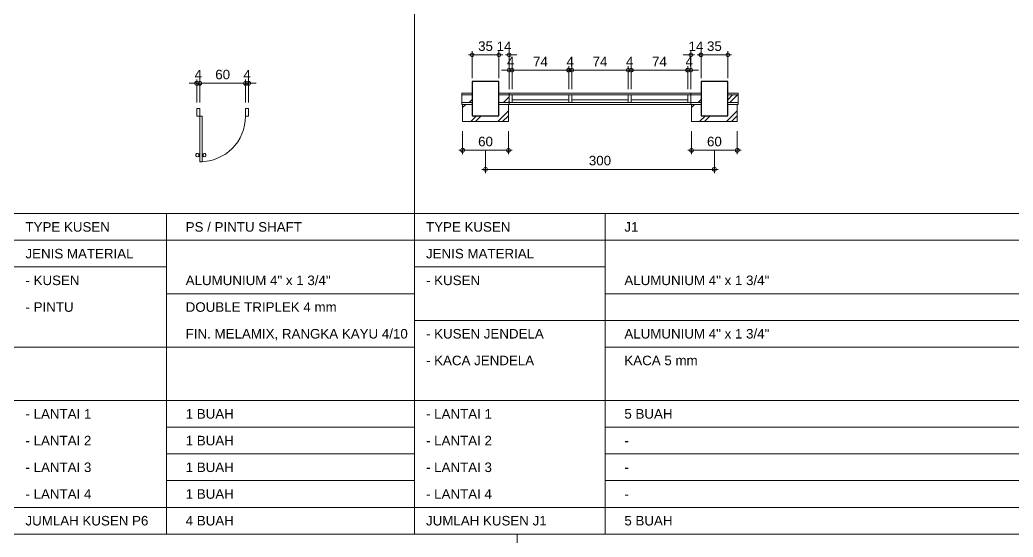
# Model space of a CAD drawing. Header units: millimetres. Extents: x -11 to 1625, y -267 to 180.
# Drawn here: x 1011.34 to 1037.38, y -74.72 to -61.16 of the extents above; entities that cross this region are included whole.
import ezdxf

# ---------------------------------------------------------------- set-up
doc = ezdxf.new("R2010")
doc.units = ezdxf.units.MM
for name, color, linetype, lineweight in [('ars', 11, 'Continuous', 5), ('dinding', 5, 'Continuous', 15), ('KOLOM', 1, 'Continuous', 30), ('kus', 63, 'Continuous', 15), ('lan', 7, 'Continuous', 15), ('not', 7, 'Continuous', 20), ('u', 6, 'Continuous', 20)]:
    doc.layers.add(name, color=color, linetype=linetype, lineweight=lineweight)
doc.styles.get("Standard").update_dxf_attribs({"font": 'ARIALUNI.TTF'})
doc.dimstyles.new('SK 50', dxfattribs={"dimtxt": 0.25, "dimasz": 0.1, "dimexe": 0, "dimexo": 0, "dimgap": 0.1, "dimtad": 1, "dimdec": 0, "dimlfac": 50, "dimzin": 12, "dimdsep": 46, "dimtxsty": 'Standard', "dimblk": 'BULAT', "dimcen": 0.1, "dimclrd": 256, "dimclre": 256, "dimclrt": 256, "dimadec": 0, "dimazin": 3, "dimtfac": 1, "dimtdec": 0, "dimtofl": 0, "dimtmove": 0, "dimatfit": 3, "dimldrblk": 'BULAT', "dimfxl": 0, "dimtolj": 1, "dimtzin": 0, "dimlwd": -1, "dimlwe": -1, "dimarcsym": 0})
pattern_1 = [(45, (1020.41024, -66.3791), (-0.353553, 0.353553), []), (45, (1020.53524, -66.3791), (-0.353553, 0.353553), [])]

# ---------------------------------------------------------------- blocks, each defined once
blk = doc.blocks.new('BULAT')
for p, q in [((-1, 0), (1, 0)), ((0, -1), (0, 1))]:
    blk.add_line(p, q)
blk.add_circle((0, 0), 0.5)
blk = doc.blocks.new('*D1778')
at = {"layer": 'Defpoints', "color": 0, "ltscale": 0.15}
for p in [(1025.726, -62.479), (1024.246, -62.979), (1025.726, -62.979)]:
    blk.add_point(p, dxfattribs=at)
at = {"layer": 'u', "ltscale": 0.15}
for p, q in [((1024.246, -62.979), (1024.246, -62.479)), ((1024.346, -62.479), (1025.626, -62.479)), ((1025.726, -62.979), (1025.726, -62.479))]:
    blk.add_line(p, q, dxfattribs=at)
at = {"layer": 'u', "ltscale": 0.15, "xscale": 0.1, "yscale": 0.1, "zscale": 0.1, "rotation": 180}
blk.add_blockref('BULAT', (1024.246, -62.479), dxfattribs=at)
at = {"layer": 'u', "ltscale": 0.15, "xscale": 0.1, "yscale": 0.1, "zscale": 0.1}
blk.add_blockref('BULAT', (1025.726, -62.479), dxfattribs=at)
at = {"layer": 'u', "ltscale": 0.15, "insert": (1024.986, -62.254), "char_height": 0.25, "attachment_point": 5}
blk.add_mtext('\\A1;74', dxfattribs=at)
blk = doc.blocks.new('*D1779')
at = {"layer": 'Defpoints', "color": 0, "ltscale": 0.15}
for p in [(1024.246, -62.479), (1024.166, -62.979), (1024.246, -62.979)]:
    blk.add_point(p, dxfattribs=at)
at = {"layer": 'u', "ltscale": 0.15}
for p, q in [((1024.066, -62.479), (1023.966, -62.479)), ((1024.166, -62.979), (1024.166, -62.479)), ((1024.246, -62.979), (1024.246, -62.479)), ((1024.346, -62.479), (1024.446, -62.479))]:
    blk.add_line(p, q, dxfattribs=at)
at = {"layer": 'u', "ltscale": 0.15, "xscale": 0.1, "yscale": 0.1, "zscale": 0.1}
blk.add_blockref('BULAT', (1024.166, -62.479), dxfattribs=at)
at = {"layer": 'u', "ltscale": 0.15, "xscale": 0.1, "yscale": 0.1, "zscale": 0.1, "rotation": 180}
blk.add_blockref('BULAT', (1024.246, -62.479), dxfattribs=at)
at = {"layer": 'u', "ltscale": 0.15, "insert": (1024.206, -62.254), "char_height": 0.25, "attachment_point": 5}
blk.add_mtext('\\A1;4', dxfattribs=at)
blk = doc.blocks.new('*D1780')
at = {"layer": 'Defpoints', "color": 0, "ltscale": 0.15}
for p in [(1025.806, -62.479), (1025.726, -62.979), (1025.806, -62.979)]:
    blk.add_point(p, dxfattribs=at)
at = {"layer": 'u', "ltscale": 0.15}
for p, q in [((1025.626, -62.479), (1025.526, -62.479)), ((1025.726, -62.979), (1025.726, -62.479)), ((1025.806, -62.979), (1025.806, -62.479)), ((1025.906, -62.479), (1026.006, -62.479))]:
    blk.add_line(p, q, dxfattribs=at)
at = {"layer": 'u', "ltscale": 0.15, "xscale": 0.1, "yscale": 0.1, "zscale": 0.1}
blk.add_blockref('BULAT', (1025.726, -62.479), dxfattribs=at)
at = {"layer": 'u', "ltscale": 0.15, "xscale": 0.1, "yscale": 0.1, "zscale": 0.1, "rotation": 180}
blk.add_blockref('BULAT', (1025.806, -62.479), dxfattribs=at)
at = {"layer": 'u', "ltscale": 0.15, "insert": (1025.766, -62.254), "char_height": 0.25, "attachment_point": 5}
blk.add_mtext('\\A1;4', dxfattribs=at)
blk = doc.blocks.new('*D1781')
at = {"layer": 'Defpoints', "color": 0, "ltscale": 0.15}
for p in [(1027.286, -62.479), (1025.806, -62.979), (1027.286, -62.979)]:
    blk.add_point(p, dxfattribs=at)
at = {"layer": 'u', "ltscale": 0.15}
for p, q in [((1025.806, -62.979), (1025.806, -62.479)), ((1025.906, -62.479), (1027.186, -62.479)), ((1027.286, -62.979), (1027.286, -62.479))]:
    blk.add_line(p, q, dxfattribs=at)
at = {"layer": 'u', "ltscale": 0.15, "xscale": 0.1, "yscale": 0.1, "zscale": 0.1, "rotation": 180}
blk.add_blockref('BULAT', (1025.806, -62.479), dxfattribs=at)
at = {"layer": 'u', "ltscale": 0.15, "xscale": 0.1, "yscale": 0.1, "zscale": 0.1}
blk.add_blockref('BULAT', (1027.286, -62.479), dxfattribs=at)
at = {"layer": 'u', "ltscale": 0.15, "insert": (1026.546, -62.254), "char_height": 0.25, "attachment_point": 5}
blk.add_mtext('\\A1;74', dxfattribs=at)
blk = doc.blocks.new('*D1782')
at = {"layer": 'Defpoints', "color": 0, "ltscale": 0.15}
for p in [(1027.366, -62.479), (1027.286, -62.979), (1027.366, -62.979)]:
    blk.add_point(p, dxfattribs=at)
at = {"layer": 'u', "ltscale": 0.15}
for p, q in [((1027.186, -62.479), (1027.086, -62.479)), ((1027.286, -62.979), (1027.286, -62.479)), ((1027.366, -62.979), (1027.366, -62.479)), ((1027.466, -62.479), (1027.566, -62.479))]:
    blk.add_line(p, q, dxfattribs=at)
at = {"layer": 'u', "ltscale": 0.15, "xscale": 0.1, "yscale": 0.1, "zscale": 0.1}
blk.add_blockref('BULAT', (1027.286, -62.479), dxfattribs=at)
at = {"layer": 'u', "ltscale": 0.15, "xscale": 0.1, "yscale": 0.1, "zscale": 0.1, "rotation": 180}
blk.add_blockref('BULAT', (1027.366, -62.479), dxfattribs=at)
at = {"layer": 'u', "ltscale": 0.15, "insert": (1027.326, -62.254), "char_height": 0.25, "attachment_point": 5}
blk.add_mtext('\\A1;4', dxfattribs=at)
blk = doc.blocks.new('*D1783')
at = {"layer": 'Defpoints', "color": 0, "ltscale": 0.15}
for p in [(1028.846, -62.479), (1027.366, -62.979), (1028.846, -62.979)]:
    blk.add_point(p, dxfattribs=at)
at = {"layer": 'u', "ltscale": 0.15}
for p, q in [((1027.366, -62.979), (1027.366, -62.479)), ((1027.466, -62.479), (1028.746, -62.479)), ((1028.846, -62.979), (1028.846, -62.479))]:
    blk.add_line(p, q, dxfattribs=at)
at = {"layer": 'u', "ltscale": 0.15, "xscale": 0.1, "yscale": 0.1, "zscale": 0.1, "rotation": 180}
blk.add_blockref('BULAT', (1027.366, -62.479), dxfattribs=at)
at = {"layer": 'u', "ltscale": 0.15, "xscale": 0.1, "yscale": 0.1, "zscale": 0.1}
blk.add_blockref('BULAT', (1028.846, -62.479), dxfattribs=at)
at = {"layer": 'u', "ltscale": 0.15, "insert": (1028.106, -62.254), "char_height": 0.25, "attachment_point": 5}
blk.add_mtext('\\A1;74', dxfattribs=at)
blk = doc.blocks.new('*D1784')
at = {"layer": 'Defpoints', "color": 0, "ltscale": 0.15}
for p in [(1028.926, -62.479), (1028.846, -62.979), (1028.926, -62.979)]:
    blk.add_point(p, dxfattribs=at)
at = {"layer": 'u', "ltscale": 0.15}
for p, q in [((1028.746, -62.479), (1028.646, -62.479)), ((1028.846, -62.979), (1028.846, -62.479)), ((1028.926, -62.979), (1028.926, -62.479)), ((1029.026, -62.479), (1029.126, -62.479))]:
    blk.add_line(p, q, dxfattribs=at)
at = {"layer": 'u', "ltscale": 0.15, "xscale": 0.1, "yscale": 0.1, "zscale": 0.1}
blk.add_blockref('BULAT', (1028.846, -62.479), dxfattribs=at)
at = {"layer": 'u', "ltscale": 0.15, "xscale": 0.1, "yscale": 0.1, "zscale": 0.1, "rotation": 180}
blk.add_blockref('BULAT', (1028.926, -62.479), dxfattribs=at)
at = {"layer": 'u', "ltscale": 0.15, "insert": (1028.886, -62.254), "char_height": 0.25, "attachment_point": 5}
blk.add_mtext('\\A1;4', dxfattribs=at)
blk = doc.blocks.new('*D1785')
at = {"layer": 'Defpoints', "color": 0, "ltscale": 0.15}
for p in [(1024.166, -62.079), (1023.896, -62.686), (1024.166, -62.979)]:
    blk.add_point(p, dxfattribs=at)
at = {"layer": 'u', "ltscale": 0.15}
for p, q in [((1023.796, -62.079), (1023.696, -62.079)), ((1023.896, -62.686), (1023.896, -62.079)), ((1024.166, -62.979), (1024.166, -62.079)), ((1024.266, -62.079), (1024.366, -62.079))]:
    blk.add_line(p, q, dxfattribs=at)
at = {"layer": 'u', "ltscale": 0.15, "xscale": 0.1, "yscale": 0.1, "zscale": 0.1}
blk.add_blockref('BULAT', (1023.896, -62.079), dxfattribs=at)
at = {"layer": 'u', "ltscale": 0.15, "xscale": 0.1, "yscale": 0.1, "zscale": 0.1, "rotation": 180}
blk.add_blockref('BULAT', (1024.166, -62.079), dxfattribs=at)
at = {"layer": 'u', "ltscale": 0.15, "insert": (1024.031, -61.854), "char_height": 0.25, "attachment_point": 5}
blk.add_mtext('\\A1;14', dxfattribs=at)
blk = doc.blocks.new('*D1786')
at = {"layer": 'Defpoints', "color": 0, "ltscale": 0.15}
for p in [(1023.896, -62.079), (1023.196, -62.686), (1023.896, -62.686)]:
    blk.add_point(p, dxfattribs=at)
at = {"layer": 'u', "ltscale": 0.15}
for p, q in [((1023.196, -62.686), (1023.196, -62.079)), ((1023.296, -62.079), (1023.796, -62.079)), ((1023.896, -62.686), (1023.896, -62.079))]:
    blk.add_line(p, q, dxfattribs=at)
at = {"layer": 'u', "ltscale": 0.15, "xscale": 0.1, "yscale": 0.1, "zscale": 0.1, "rotation": 180}
blk.add_blockref('BULAT', (1023.196, -62.079), dxfattribs=at)
at = {"layer": 'u', "ltscale": 0.15, "xscale": 0.1, "yscale": 0.1, "zscale": 0.1}
blk.add_blockref('BULAT', (1023.896, -62.079), dxfattribs=at)
at = {"layer": 'u', "ltscale": 0.15, "insert": (1023.546, -61.851), "char_height": 0.25, "attachment_point": 5}
blk.add_mtext('\\A1;35', dxfattribs=at)
blk = doc.blocks.new('*D1787')
at = {"layer": 'Defpoints', "color": 0, "ltscale": 0.15}
for p in [(1022.946, -64.079), (1024.146, -64.079), (1024.146, -64.579)]:
    blk.add_point(p, dxfattribs=at)
at = {"layer": 'u', "ltscale": 0.15}
for p, q in [((1022.946, -64.079), (1022.946, -64.579)), ((1024.146, -64.079), (1024.146, -64.579)), ((1023.046, -64.579), (1024.046, -64.579))]:
    blk.add_line(p, q, dxfattribs=at)
at = {"layer": 'u', "ltscale": 0.15, "xscale": 0.1, "yscale": 0.1, "zscale": 0.1, "rotation": 180}
blk.add_blockref('BULAT', (1022.946, -64.579), dxfattribs=at)
at = {"layer": 'u', "ltscale": 0.15, "xscale": 0.1, "yscale": 0.1, "zscale": 0.1}
blk.add_blockref('BULAT', (1024.146, -64.579), dxfattribs=at)
at = {"layer": 'u', "ltscale": 0.15, "insert": (1023.546, -64.351), "char_height": 0.25, "attachment_point": 5}
blk.add_mtext('\\A1;60', dxfattribs=at)
blk = doc.blocks.new('*D1788')
at = {"layer": 'Defpoints', "color": 0, "ltscale": 0.15}
for p in [(1028.946, -64.079), (1030.146, -64.079), (1030.146, -64.579)]:
    blk.add_point(p, dxfattribs=at)
at = {"layer": 'u', "ltscale": 0.15}
for p, q in [((1028.946, -64.079), (1028.946, -64.579)), ((1030.146, -64.079), (1030.146, -64.579)), ((1029.046, -64.579), (1030.046, -64.579))]:
    blk.add_line(p, q, dxfattribs=at)
at = {"layer": 'u', "ltscale": 0.15, "xscale": 0.1, "yscale": 0.1, "zscale": 0.1, "rotation": 180}
blk.add_blockref('BULAT', (1028.946, -64.579), dxfattribs=at)
at = {"layer": 'u', "ltscale": 0.15, "xscale": 0.1, "yscale": 0.1, "zscale": 0.1}
blk.add_blockref('BULAT', (1030.146, -64.579), dxfattribs=at)
at = {"layer": 'u', "ltscale": 0.15, "insert": (1029.546, -64.351), "char_height": 0.25, "attachment_point": 5}
blk.add_mtext('\\A1;60', dxfattribs=at)
blk = doc.blocks.new('*D1819')
at = {"layer": 'Defpoints', "color": 0, "ltscale": 0.15}
for p in [(1023.546, -64.579), (1029.546, -64.579), (1029.546, -65.079)]:
    blk.add_point(p, dxfattribs=at)
at = {"layer": 'u', "ltscale": 0.15}
for p, q in [((1023.546, -64.579), (1023.546, -65.079)), ((1029.546, -64.579), (1029.546, -65.079)), ((1023.646, -65.079), (1029.446, -65.079))]:
    blk.add_line(p, q, dxfattribs=at)
at = {"layer": 'u', "ltscale": 0.15, "xscale": 0.1, "yscale": 0.1, "zscale": 0.1, "rotation": 180}
blk.add_blockref('BULAT', (1023.546, -65.079), dxfattribs=at)
at = {"layer": 'u', "ltscale": 0.15, "xscale": 0.1, "yscale": 0.1, "zscale": 0.1}
blk.add_blockref('BULAT', (1029.546, -65.079), dxfattribs=at)
at = {"layer": 'u', "ltscale": 0.15, "insert": (1026.546, -64.851), "char_height": 0.25, "attachment_point": 5}
blk.add_mtext('\\A1;300', dxfattribs=at)
blk = doc.blocks.new('*D1864')
at = {"layer": 'Defpoints', "color": 0, "ltscale": 0.15}
for p in [(1017.255, -62.823), (1016.055, -63.323), (1017.255, -63.323)]:
    blk.add_point(p, dxfattribs=at)
at = {"layer": 'u', "ltscale": 0.15}
for p, q in [((1016.055, -63.323), (1016.055, -62.823)), ((1016.155, -62.823), (1017.155, -62.823)), ((1017.255, -63.323), (1017.255, -62.823))]:
    blk.add_line(p, q, dxfattribs=at)
at = {"layer": 'u', "ltscale": 0.15, "xscale": 0.1, "yscale": 0.1, "zscale": 0.1, "rotation": 180}
blk.add_blockref('BULAT', (1016.055, -62.823), dxfattribs=at)
at = {"layer": 'u', "ltscale": 0.15, "xscale": 0.1, "yscale": 0.1, "zscale": 0.1}
blk.add_blockref('BULAT', (1017.255, -62.823), dxfattribs=at)
at = {"layer": 'u', "ltscale": 0.15, "insert": (1016.655, -62.595), "char_height": 0.25, "attachment_point": 5}
blk.add_mtext('\\A1;60', dxfattribs=at)
blk = doc.blocks.new('*D1865')
at = {"layer": 'Defpoints', "color": 0, "ltscale": 0.15}
for p in [(1016.055, -62.823), (1015.975, -63.323), (1016.055, -63.323)]:
    blk.add_point(p, dxfattribs=at)
at = {"layer": 'u', "ltscale": 0.15}
for p, q in [((1015.875, -62.823), (1015.775, -62.823)), ((1015.975, -63.323), (1015.975, -62.823)), ((1016.055, -63.323), (1016.055, -62.823)), ((1016.155, -62.823), (1016.255, -62.823))]:
    blk.add_line(p, q, dxfattribs=at)
at = {"layer": 'u', "ltscale": 0.15, "xscale": 0.1, "yscale": 0.1, "zscale": 0.1}
blk.add_blockref('BULAT', (1015.975, -62.823), dxfattribs=at)
at = {"layer": 'u', "ltscale": 0.15, "xscale": 0.1, "yscale": 0.1, "zscale": 0.1, "rotation": 180}
blk.add_blockref('BULAT', (1016.055, -62.823), dxfattribs=at)
at = {"layer": 'u', "ltscale": 0.15, "insert": (1016.015, -62.598), "char_height": 0.25, "attachment_point": 5}
blk.add_mtext('\\A1;4', dxfattribs=at)
blk = doc.blocks.new('*D1866')
at = {"layer": 'Defpoints', "color": 0, "ltscale": 0.15}
for p in [(1017.335, -62.823), (1017.255, -63.323), (1017.335, -63.323)]:
    blk.add_point(p, dxfattribs=at)
at = {"layer": 'u', "ltscale": 0.15}
for p, q in [((1017.155, -62.823), (1017.055, -62.823)), ((1017.255, -63.323), (1017.255, -62.823)), ((1017.335, -63.323), (1017.335, -62.823)), ((1017.435, -62.823), (1017.535, -62.823))]:
    blk.add_line(p, q, dxfattribs=at)
at = {"layer": 'u', "ltscale": 0.15, "xscale": 0.1, "yscale": 0.1, "zscale": 0.1}
blk.add_blockref('BULAT', (1017.255, -62.823), dxfattribs=at)
at = {"layer": 'u', "ltscale": 0.15, "xscale": 0.1, "yscale": 0.1, "zscale": 0.1, "rotation": 180}
blk.add_blockref('BULAT', (1017.335, -62.823), dxfattribs=at)
at = {"layer": 'u', "ltscale": 0.15, "insert": (1017.295, -62.598), "char_height": 0.25, "attachment_point": 5}
blk.add_mtext('\\A1;4', dxfattribs=at)
blk = doc.blocks.new('*D3250')
at = {"layer": 'Defpoints', "color": 0, "ltscale": 0.15}
for p in [(1028.926, -62.079), (1029.196, -62.686), (1028.926, -62.979)]:
    blk.add_point(p, dxfattribs=at)
at = {"layer": 'u', "ltscale": 0.15}
for p, q in [((1028.826, -62.079), (1028.726, -62.079)), ((1028.926, -62.979), (1028.926, -62.079)), ((1029.196, -62.686), (1029.196, -62.079)), ((1029.296, -62.079), (1029.396, -62.079))]:
    blk.add_line(p, q, dxfattribs=at)
at = {"layer": 'u', "ltscale": 0.15, "xscale": 0.1, "yscale": 0.1, "zscale": 0.1}
blk.add_blockref('BULAT', (1028.926, -62.079), dxfattribs=at)
at = {"layer": 'u', "ltscale": 0.15, "xscale": 0.1, "yscale": 0.1, "zscale": 0.1, "rotation": 180}
blk.add_blockref('BULAT', (1029.196, -62.079), dxfattribs=at)
at = {"layer": 'u', "ltscale": 0.15, "insert": (1029.061, -61.854), "char_height": 0.25, "attachment_point": 5}
blk.add_mtext('\\A1;14', dxfattribs=at)
blk = doc.blocks.new('*D3251')
at = {"layer": 'Defpoints', "color": 0, "ltscale": 0.15}
for p in [(1029.196, -62.079), (1029.196, -62.686), (1029.896, -62.686)]:
    blk.add_point(p, dxfattribs=at)
at = {"layer": 'u', "ltscale": 0.15}
for p, q in [((1029.196, -62.686), (1029.196, -62.079)), ((1029.796, -62.079), (1029.296, -62.079)), ((1029.896, -62.686), (1029.896, -62.079))]:
    blk.add_line(p, q, dxfattribs=at)
at = {"layer": 'u', "ltscale": 0.15, "xscale": 0.1, "yscale": 0.1, "zscale": 0.1, "rotation": 180}
blk.add_blockref('BULAT', (1029.196, -62.079), dxfattribs=at)
at = {"layer": 'u', "ltscale": 0.15, "xscale": 0.1, "yscale": 0.1, "zscale": 0.1}
blk.add_blockref('BULAT', (1029.896, -62.079), dxfattribs=at)
at = {"layer": 'u', "ltscale": 0.15, "insert": (1029.546, -61.851), "char_height": 0.25, "attachment_point": 5}
blk.add_mtext('\\A1;35', dxfattribs=at)

msp = doc.modelspace()

# ---------------------------------------------------------------- hatches: boundary and pattern name
at = {"layer": 'ars'}
h = msp.add_hatch(dxfattribs=at)
h.set_pattern_fill('TEMBOK', color=256, scale=0.5)
h.set_pattern_definition([(45, (1014.41024, -66.3791), (-0.353553, 0.353553), []), (45, (1014.53524, -66.3791), (-0.353553, 0.353553), [])])
h.paths.add_polyline_path([(1023.1961166, -63.3291155), (1023.1961166, -63.1291155), (1022.9261166, -63.1291155), (1022.9261166, -63.3291155)])
h = msp.add_hatch(dxfattribs=at)
h.set_pattern_fill('TEMBOK', color=256, scale=0.5)
h.set_pattern_definition([(45, (1015.31024, -66.3791), (-0.353553, 0.353553), []), (45, (1015.43524, -66.3791), (-0.353553, 0.353553), [])])
h.paths.add_polyline_path([(1024.1661166, -63.1291155), (1023.8461166, -63.1291155), (1023.8461166, -63.3291155), (1024.1661166, -63.3291155)])
h = msp.add_hatch(dxfattribs=at)
h.set_pattern_fill('TEMBOK', color=256, scale=0.5)
h.set_pattern_definition(pattern_1)
h.paths.add_polyline_path([(1029.1961166, -63.3291155), (1029.1961166, -63.1291155), (1028.9261166, -63.1291155), (1028.9261166, -63.3291155)])
h = msp.add_hatch(dxfattribs=at)
h.set_pattern_fill('TEMBOK', color=256, scale=0.5)
h.set_pattern_definition(pattern_1)
h.paths.add_polyline_path([(1029.8961166, -63.1291155), (1029.8961166, -63.3291155), (1030.1661166, -63.3291155), (1030.1661166, -63.1291155)])
h = msp.add_hatch(dxfattribs=at)
h.set_pattern_fill('TEMBOK', color=256, scale=0.5)
h.set_pattern_definition([(45, (474.0958, -200.64937), (-0.3535534, 0.3535534), []), (45, (474.2208, -200.64937), (-0.3535534, 0.3535534), [])])
h.paths.add_polyline_path([(1023.1961166, -63.6791155), (1023.1961166, -63.3791155), (1022.9461166, -63.3791155), (1022.9461166, -63.8291155), (1024.1461166, -63.8291155), (1024.1461166, -63.3791155), (1023.8961166, -63.3791155), (1023.8961166, -63.6791155)])
h = msp.add_hatch(dxfattribs=at)
h.set_pattern_fill('TEMBOK', color=256, scale=0.5)
h.set_pattern_definition([(45, (480.0958, -200.64937), (-0.3535534, 0.3535534), []), (45, (480.2208, -200.64937), (-0.3535534, 0.3535534), [])])
h.paths.add_polyline_path([(1029.1961166, -63.6791155), (1029.1961166, -63.3791155), (1028.9461166, -63.3791155), (1028.9461166, -63.8291155), (1030.1461166, -63.8291155), (1030.1461166, -63.3791155), (1029.8961166, -63.3791155), (1029.8961166, -63.6791155)])

# ---------------------------------------------------------------- linework, layer by layer
for points in [[(1023.1961166, -63.3291155), (1022.9261166, -63.3291155), (1022.9261166, -63.1291155), (1023.1961166, -63.1291155)], [(1023.8961166, -63.3291155), (1024.1661166, -63.3291155), (1024.1661166, -63.1291155), (1023.8961166, -63.1291155)], [(1029.1961166, -63.1291155), (1028.9261166, -63.1291155), (1028.9261166, -63.3291155), (1029.1961166, -63.3291155)], [(1029.8961166, -63.1291155), (1030.1661166, -63.1291155), (1030.1661166, -63.3291155), (1029.8961166, -63.3291155)], [(1015.9525932, -64.6858045), (1015.9525932, -64.7279442)], [(1016.217938, -64.6858045), (1016.217938, -64.7279442)]]:
    msp.add_lwpolyline(points, dxfattribs=at)
for points in [[(1016.0310429, -64.6918744), (1016.0483634, -64.6918744), (1016.0483634, -64.7218744), (1016.0310429, -64.7218744)], [(1016.0552656, -64.6618744), (1016.0483634, -64.6618744), (1016.0483634, -64.7518744), (1016.0552656, -64.7518744)], [(1016.1152656, -64.6618744), (1016.1221678, -64.6618744), (1016.1221678, -64.7518744), (1016.1152656, -64.7518744)], [(1016.1394883, -64.6918744), (1016.1221678, -64.6918744), (1016.1221678, -64.7218744), (1016.1394883, -64.7218744)]]:
    msp.add_lwpolyline(points, close=True, dxfattribs=at)
for centre, start, end in [((1015.9923558, -64.7068744), 19.47122063, 152.08129476), ((1015.9923558, -64.7068744), 207.91870524, 340.52877937), ((1016.1781754, -64.7068744), 27.91870524, 160.52877937), ((1016.1781754, -64.7068744), 199.47122063, 332.08129476)]:
    msp.add_arc(centre, 0.045, start, end, dxfattribs=at)
at = {"layer": 'dinding'}
for points in [[(1023.1961166, -63.3791155), (1022.9261166, -63.3791155), (1022.9261166, -63.0791155), (1023.1961166, -63.0791155)], [(1023.8961166, -63.3791155), (1024.1661166, -63.3791155), (1024.1661166, -63.0791155), (1023.8961166, -63.0791155)], [(1029.1961166, -63.0791155), (1028.9261166, -63.0791155), (1028.9261166, -63.3791155), (1029.1961166, -63.3791155)], [(1029.8961166, -63.0791155), (1030.1661166, -63.0791155), (1030.1661166, -63.3791155), (1029.8961166, -63.3791155)]]:
    msp.add_lwpolyline(points, dxfattribs=at)
at = {"layer": 'KOLOM'}
for points in [[(1023.1961166, -63.6791155), (1023.8961166, -63.6791155), (1023.8961166, -62.7791155), (1023.1961166, -62.7791155)], [(1029.1961166, -63.6791155), (1029.8961166, -63.6791155), (1029.8961166, -62.7791155), (1029.1961166, -62.7791155)]]:
    msp.add_lwpolyline(points, close=True, dxfattribs=at)
at = {"layer": 'kus'}
for p, q in [((1025.7261166, -63.2591155), (1024.2461166, -63.2591155)), ((1027.2861166, -63.2591155), (1025.8061166, -63.2591155)), ((1028.8461166, -63.2591155), (1027.3661166, -63.2591155))]:
    msp.add_line(p, q, dxfattribs=at)
for points in [[(1024.2461166, -63.3291155), (1024.1661166, -63.3291155), (1024.1661166, -63.1291155), (1024.2461166, -63.1291155)], [(1024.2461166, -63.1291155), (1028.8461166, -63.1291155), (1028.8461166, -63.3291155), (1024.2461166, -63.3291155)], [(1025.8061166, -63.3291155), (1025.7261166, -63.3291155), (1025.7261166, -63.1291155), (1025.8061166, -63.1291155)], [(1027.3661166, -63.3291155), (1027.2861166, -63.3291155), (1027.2861166, -63.1291155), (1027.3661166, -63.1291155)], [(1028.9261166, -63.3291155), (1028.8461166, -63.3291155), (1028.8461166, -63.1291155), (1028.9261166, -63.1291155)]]:
    msp.add_lwpolyline(points, close=True, dxfattribs=at)
at = {"layer": 'kus', "lineweight": 9}
for points in [[(1015.9752656, -63.4827709), (1015.9752656, -63.6829235), (1016.0552656, -63.6829235), (1016.0552656, -63.4827709)], [(1017.3352656, -63.6827709), (1017.3352656, -63.4827709), (1017.2552656, -63.4827709), (1017.2552656, -63.6827709)], [(1016.0554183, -63.6829236), (1016.0552656, -64.8826182), (1016.1149114, -64.8826182), (1016.1150641, -63.6829236)]]:
    msp.add_lwpolyline(points, close=True, dxfattribs=at)
at = {"layer": 'kus'}
msp.add_arc((1016.0552656, -63.6826182), 1.2, 270, 359.9927118, dxfattribs=at)
at = {"layer": 'lan'}
for p, q in [((1021.685907, -74.6383231), (1021.685907, -48.7758688)), ((1022.9461166, -63.3791155), (1022.9461166, -63.8291155)), ((1024.1461166, -63.3791155), (1024.1461166, -63.8291155)), ((1028.9461166, -63.3791155), (1028.9461166, -63.8291155)), ((1030.1461166, -63.3791155), (1030.1461166, -63.8291155)), ((1024.1461166, -63.8291155), (1022.9461166, -63.8291155)), ((1030.1461166, -63.8291155), (1028.9461166, -63.8291155)), ((1061.0675924, -66.2383231), (1001.185907, -66.2383231)), ((1015.185907, -74.6383231), (1015.185907, -66.2383231)), ((1026.685907, -74.6383231), (1026.685907, -66.2383231)), ((1021.685907, -66.9383231), (1011.185907, -66.9383231)), ((1037.8767497, -66.9383231), (1021.685907, -66.9383231)), ((1015.185907, -67.6383231), (1011.185907, -67.6383231)), ((1026.685907, -67.6383231), (1021.685907, -67.6383231)), ((1021.685907, -68.3383231), (1015.185907, -68.3383231)), ((1037.8767497, -68.3383231), (1026.685907, -68.3383231)), ((1037.8767497, -69.0383231), (1021.685907, -69.0383231)), ((1021.685907, -69.7383231), (1011.185907, -69.7383231)), ((1037.8767497, -69.7383231), (1026.685907, -69.7383231)), ((1021.685907, -71.1383231), (1011.185907, -71.1383231)), ((1037.8767497, -71.1383231), (1021.685907, -71.1383231)), ((1021.685907, -71.8383231), (1015.185907, -71.8383231)), ((1037.8767497, -71.8383231), (1026.685907, -71.8383231)), ((1021.685907, -72.5383231), (1015.185907, -72.5383231)), ((1037.8767497, -72.5383231), (1026.685907, -72.5383231)), ((1021.685907, -73.2383231), (1015.185907, -73.2383231)), ((1037.8767497, -73.2383231), (1026.685907, -73.2383231)), ((1021.685907, -73.9383231), (1011.185907, -73.9383231)), ((1037.8767497, -73.9383231), (1021.685907, -73.9383231)), ((1061.0675924, -74.6383231), (1001.185907, -74.6383231)), ((1050.3767497, -74.6383231), (1001.185907, -74.6383231)), ((1024.3767497, -100.5007773), (1024.3767497, -74.6383231))]:
    msp.add_line(p, q, dxfattribs=at)
msp.add_lwpolyline([(1024.1661166, -63.0791155), (1028.9261166, -63.0791155), (1028.9261166, -63.3791155), (1024.1661166, -63.3791155)], close=True, dxfattribs=at)

# ---------------------------------------------------------------- texts
at = {"layer": 'not'}
for s, p in [('TYPE KUSEN', (1011.485907, -66.7133231)), ('PS / PINTU SHAFT ', (1015.685907, -66.7133231)), ('TYPE KUSEN', (1021.985907, -66.7133231)), ('J1', (1027.185907, -66.7133231)), ('JENIS MATERIAL', (1011.485907, -67.4133231)), ('JENIS MATERIAL', (1021.985907, -67.4133231)), ('- KUSEN', (1011.485907, -68.1133231)), ('ALUMUNIUM 4" x 1 3/4"', (1015.685907, -68.1133231)), ('- KUSEN', (1021.985907, -68.1133231)), ('ALUMUNIUM 4" x 1 3/4"', (1027.185907, -68.1133231)), ('- PINTU', (1011.485907, -68.8133231)), ('DOUBLE TRIPLEK 4 mm', (1015.685907, -68.8133231)), ('FIN. MELAMIX, RANGKA KAYU 4/10', (1015.685907, -69.5133231)), ('- KUSEN JENDELA', (1021.985907, -69.5133231)), ('ALUMUNIUM 4" x 1 3/4"', (1027.185907, -69.5133231)), ('- KACA JENDELA', (1021.985907, -70.2133231)), ('KACA 5 mm', (1027.185907, -70.2133231)), ('- LANTAI 1', (1011.485907, -71.6133231)), ('1 BUAH', (1015.685907, -71.6133231)), ('- LANTAI 1', (1021.985907, -71.6133231)), ('5 BUAH', (1027.185907, -71.6133231)), ('- LANTAI 2', (1011.485907, -72.3133231)), ('1 BUAH', (1015.685907, -72.3133231)), ('- LANTAI 2', (1021.985907, -72.3133231)), ('-', (1027.185907, -72.3133231)), ('- LANTAI 3', (1011.485907, -73.0133231)), ('1 BUAH', (1015.685907, -73.0133231)), ('- LANTAI 3', (1021.985907, -73.0133231)), ('-', (1027.185907, -73.0133231)), ('- LANTAI 4', (1011.485907, -73.7133231)), ('1 BUAH', (1015.685907, -73.7133231)), ('- LANTAI 4', (1021.985907, -73.7133231)), ('-', (1027.185907, -73.7133231)), ('JUMLAH KUSEN P6', (1011.485907, -74.4133231)), ('4 BUAH', (1015.685907, -74.4133231)), ('JUMLAH KUSEN J1', (1021.985907, -74.4133231)), ('5 BUAH', (1027.185907, -74.4133231))]:
    msp.add_text(s, height=0.25, dxfattribs=at).set_placement(p)

# ---------------------------------------------------------------- dimensions: what is measured, and where the dimension line sits
at = {"layer": 'u', "ltscale": 0.15}
for base, p1, p2, picture, middle in [((1023.8961166, -62.0791155), (1023.1961166, -62.6863366), (1023.8961166, -62.6863366), '*D1786', (1023.5461166, -62.0791155)), ((1024.1661166088, -62.0791155482), (1023.8961166088, -62.6863365611), (1024.1661166088, -62.9791155482), '*D1785', (1024.0311166088, -62.0791155482)), ((1024.2461166, -62.4791155), (1024.1661166, -62.9791155), (1024.2461166, -62.9791155), '*D1779', (1024.2061166, -62.4791155)), ((1025.7261166, -62.4791155), (1024.2461166, -62.9791155), (1025.7261166, -62.9791155), '*D1778', (1024.9861166, -62.4791155)), ((1025.8061166, -62.4791155), (1025.7261166, -62.9791155), (1025.8061166, -62.9791155), '*D1780', (1025.7661166, -62.4791155)), ((1027.2861166, -62.4791155), (1025.8061166, -62.9791155), (1027.2861166, -62.9791155), '*D1781', (1026.5461166, -62.4791155)), ((1027.3661166, -62.4791155), (1027.2861166, -62.9791155), (1027.3661166, -62.9791155), '*D1782', (1027.3261166, -62.4791155)), ((1028.8461166, -62.4791155), (1027.3661166, -62.9791155), (1028.8461166, -62.9791155), '*D1783', (1028.1061166, -62.4791155)), ((1028.9261166, -62.4791155), (1028.8461166, -62.9791155), (1028.9261166, -62.9791155), '*D1784', (1028.8861166, -62.4791155)), ((1016.0552656, -62.8227709), (1015.9752656, -63.3227709), (1016.0552656, -63.3227709), '*D1865', (1016.0152656, -62.8227709)), ((1017.2552656, -62.8227709), (1016.0552656, -63.3227709), (1017.2552656, -63.3227709), '*D1864', (1016.6552656, -62.8227709)), ((1017.3352656, -62.8227709), (1017.2552656, -63.3227709), (1017.3352656, -63.3227709), '*D1866', (1017.2952656, -62.8227709)), ((1024.1461166, -64.5791155), (1022.9461166, -64.0791155), (1024.1461166, -64.0791155), '*D1787', (1023.5461166, -64.5791155)), ((1030.1461166, -64.5791155), (1028.9461166, -64.0791155), (1030.1461166, -64.0791155), '*D1788', (1029.5461166, -64.5791155)), ((1029.5461166, -65.0791155), (1023.5461166, -64.5791155), (1029.5461166, -64.5791155), '*D1819', (1026.5461166, -65.0791155))]:
    dim = msp.add_linear_dim(base=base, p1=p1, p2=p2, dimstyle='SK 50', dxfattribs=at)
    dim.commit()
    dim.dimension.update_dxf_attribs({"geometry": picture, "text_midpoint": middle, "dimtype": 160})
for base, p1, p2, picture, middle in [((1028.9261166088, -62.0791155482), (1029.1961166088, -62.6863365611), (1028.9261166088, -62.9791155482), '*D3250', (1029.0611166088, -62.0791155482)), ((1029.1961166, -62.0791155), (1029.8961166, -62.6863366), (1029.1961166, -62.6863366), '*D3251', (1029.5461166, -62.0791155))]:
    dim = msp.add_linear_dim(base=base, p1=p1, p2=p2, angle=180, dimstyle='SK 50', dxfattribs=at)
    dim.commit()
    dim.dimension.update_dxf_attribs({"geometry": picture, "text_midpoint": middle, "dimtype": 160})

doc.saveas('drawing.dxf')
